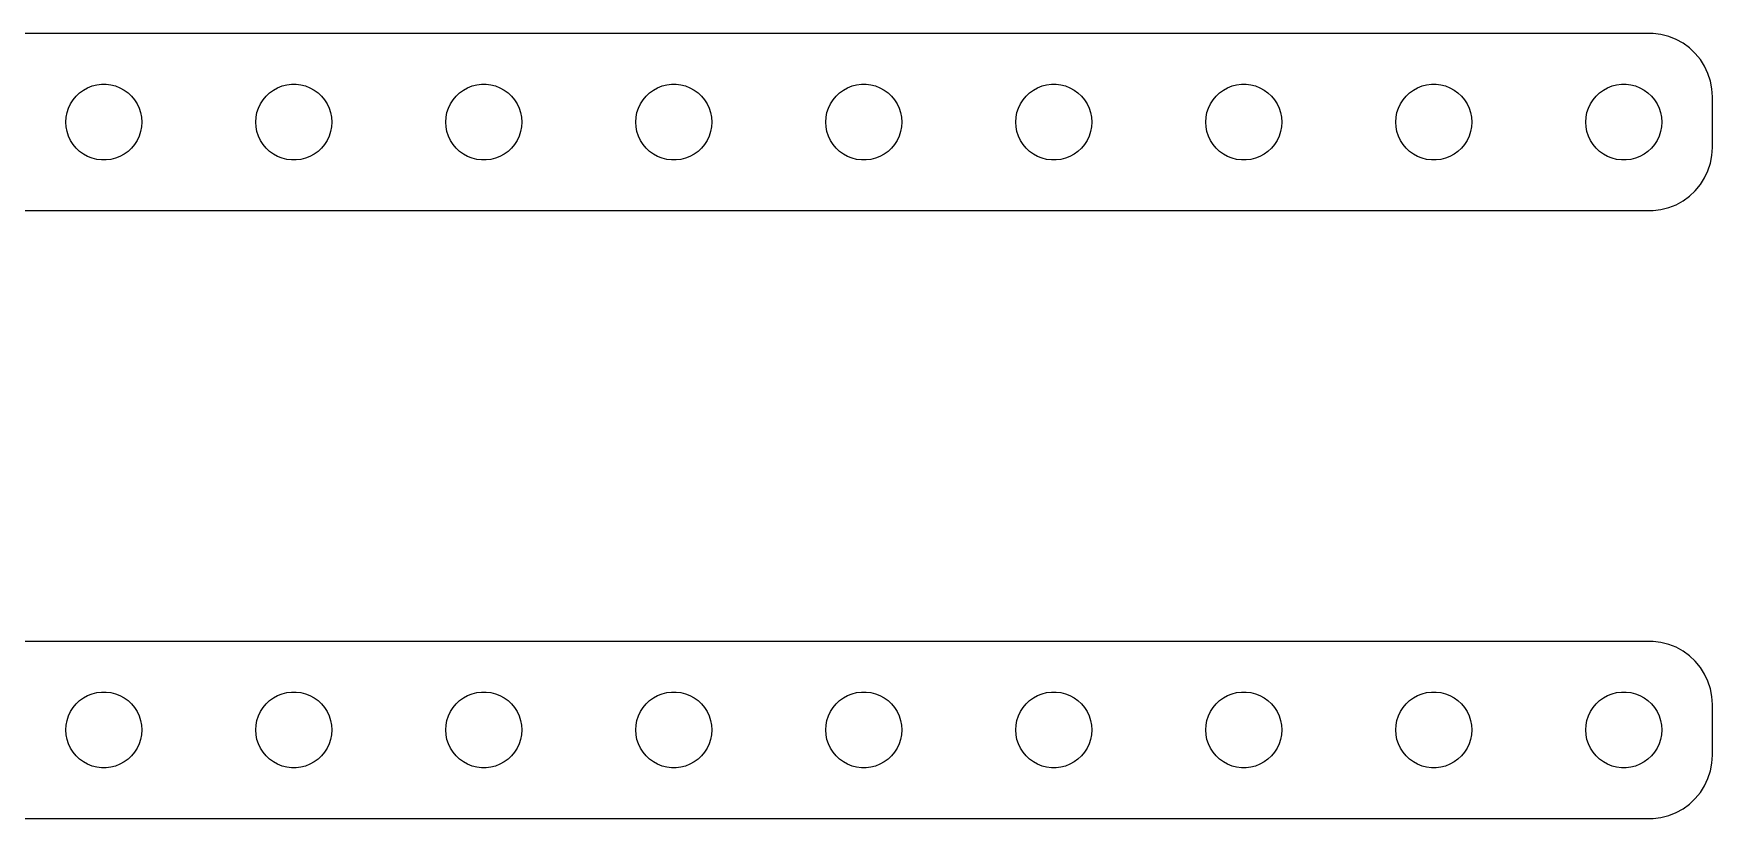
# Model space of a CAD drawing. Header units: metres. Extents: x -124 to 124, y 21 to 51.
# Drawn here: x 57.2 to 123.5, y 20.5 to 51.5 of the extents above; entities that cross this region are included whole.
import ezdxf

# ---------------------------------------------------------------- set-up
doc = ezdxf.new("R2010")
doc.units = ezdxf.units.M

msp = doc.modelspace()

# ---------------------------------------------------------------- linework, layer by layer
for p, q in [((121.157, 51.4951), (-121.157, 51.4951)), ((121.468, 51.4557), (121.157, 51.4951)), ((121.773, 51.3776), (121.468, 51.4557)), ((122.064, 51.2621), (121.773, 51.3776)), ((122.34, 51.1108), (122.064, 51.2621)), ((122.594, 50.9263), (122.34, 51.1108)), ((122.822, 50.7114), (122.594, 50.9263)), ((123.023, 50.4695), (122.822, 50.7114)), ((123.191, 50.2044), (123.023, 50.4695)), ((123.324, 49.9203), (123.191, 50.2044)), ((123.421, 49.6217), (123.324, 49.9203)), ((58.9065, 49.0268), (59.0439, 49.1558)), ((59.0439, 49.1558), (59.1963, 49.2665)), ((59.1963, 49.2665), (59.3613, 49.3572)), ((59.3613, 49.3572), (59.5365, 49.4266)), ((59.5365, 49.4266), (59.7189, 49.4734)), ((59.7189, 49.4734), (59.9058, 49.497)), ((59.9058, 49.497), (60.0942, 49.497)), ((60.0942, 49.497), (60.2811, 49.4734)), ((60.2811, 49.4734), (60.4635, 49.4266)), ((60.4635, 49.4266), (60.6387, 49.3572)), ((60.6387, 49.3572), (60.8037, 49.2665)), ((60.8037, 49.2665), (60.9561, 49.1558)), ((60.9561, 49.1558), (61.0934, 49.0268)), ((66.4065, 49.0268), (66.5439, 49.1558)), ((66.5439, 49.1558), (66.6963, 49.2665)), ((66.6963, 49.2665), (66.8613, 49.3572)), ((66.8613, 49.3572), (67.0365, 49.4266)), ((67.0365, 49.4266), (67.2189, 49.4734)), ((67.2189, 49.4734), (67.4058, 49.497)), ((67.4058, 49.497), (67.5942, 49.497)), ((67.5942, 49.497), (67.7811, 49.4734)), ((67.7811, 49.4734), (67.9635, 49.4266)), ((67.9635, 49.4266), (68.1387, 49.3572)), ((68.1387, 49.3572), (68.3037, 49.2665)), ((68.3037, 49.2665), (68.4561, 49.1558)), ((68.4561, 49.1558), (68.5934, 49.0268)), ((73.9065, 49.0268), (74.0439, 49.1558)), ((74.0439, 49.1558), (74.1963, 49.2665)), ((74.1963, 49.2665), (74.3613, 49.3572)), ((74.3613, 49.3572), (74.5365, 49.4266)), ((74.5365, 49.4266), (74.7189, 49.4734)), ((74.7189, 49.4734), (74.9058, 49.497)), ((74.9058, 49.497), (75.0942, 49.497)), ((75.0942, 49.497), (75.2811, 49.4734)), ((75.2811, 49.4734), (75.4635, 49.4266)), ((75.4635, 49.4266), (75.6387, 49.3572)), ((75.6387, 49.3572), (75.8037, 49.2665)), ((75.8037, 49.2665), (75.9561, 49.1558)), ((75.9561, 49.1558), (76.0934, 49.0268)), ((81.4065, 49.0268), (81.5439, 49.1558)), ((81.5439, 49.1558), (81.6963, 49.2665)), ((81.6963, 49.2665), (81.8613, 49.3572)), ((81.8613, 49.3572), (82.0365, 49.4266)), ((82.0365, 49.4266), (82.2189, 49.4734)), ((82.2189, 49.4734), (82.4058, 49.497)), ((82.4058, 49.497), (82.5942, 49.497)), ((82.5942, 49.497), (82.7811, 49.4734)), ((82.7811, 49.4734), (82.9635, 49.4266)), ((82.9635, 49.4266), (83.1387, 49.3572)), ((83.1387, 49.3572), (83.3037, 49.2665)), ((83.3037, 49.2665), (83.4561, 49.1558)), ((83.4561, 49.1558), (83.5934, 49.0268)), ((88.9065, 49.0268), (89.0439, 49.1558)), ((89.0439, 49.1558), (89.1963, 49.2665)), ((89.1963, 49.2665), (89.3613, 49.3572)), ((89.3613, 49.3572), (89.5365, 49.4266)), ((89.5365, 49.4266), (89.7189, 49.4734)), ((89.7189, 49.4734), (89.9058, 49.497)), ((89.9058, 49.497), (90.0942, 49.497)), ((90.0942, 49.497), (90.2811, 49.4734)), ((90.2811, 49.4734), (90.4635, 49.4266)), ((90.4635, 49.4266), (90.6387, 49.3572)), ((90.6387, 49.3572), (90.8037, 49.2665)), ((90.8037, 49.2665), (90.9561, 49.1558)), ((90.9561, 49.1558), (91.0934, 49.0268)), ((96.4065, 49.0268), (96.5439, 49.1558)), ((96.5439, 49.1558), (96.6963, 49.2665)), ((96.6963, 49.2665), (96.8613, 49.3572)), ((96.8613, 49.3572), (97.0365, 49.4266)), ((97.0365, 49.4266), (97.2189, 49.4734)), ((97.2189, 49.4734), (97.4058, 49.497)), ((97.4058, 49.497), (97.5942, 49.497)), ((97.5942, 49.497), (97.7811, 49.4734)), ((97.7811, 49.4734), (97.9635, 49.4266)), ((97.9635, 49.4266), (98.1387, 49.3572)), ((98.1387, 49.3572), (98.3037, 49.2665)), ((98.3037, 49.2665), (98.4561, 49.1558)), ((98.4561, 49.1558), (98.5934, 49.0268)), ((103.907, 49.0268), (104.044, 49.1558)), ((104.044, 49.1558), (104.196, 49.2665)), ((104.196, 49.2665), (104.361, 49.3572)), ((104.361, 49.3572), (104.536, 49.4266)), ((104.536, 49.4266), (104.719, 49.4734)), ((104.719, 49.4734), (104.906, 49.497)), ((104.906, 49.497), (105.094, 49.497)), ((105.094, 49.497), (105.281, 49.4734)), ((105.281, 49.4734), (105.464, 49.4266)), ((105.464, 49.4266), (105.639, 49.3572)), ((105.639, 49.3572), (105.804, 49.2665)), ((105.804, 49.2665), (105.956, 49.1558)), ((105.956, 49.1558), (106.093, 49.0268)), ((111.407, 49.0268), (111.544, 49.1558)), ((111.544, 49.1558), (111.696, 49.2665)), ((111.696, 49.2665), (111.861, 49.3572)), ((111.861, 49.3572), (112.036, 49.4266)), ((112.036, 49.4266), (112.219, 49.4734)), ((112.219, 49.4734), (112.406, 49.497)), ((112.406, 49.497), (112.594, 49.497)), ((112.594, 49.497), (112.781, 49.4734)), ((112.781, 49.4734), (112.964, 49.4266)), ((112.964, 49.4266), (113.139, 49.3572)), ((113.139, 49.3572), (113.304, 49.2665)), ((113.304, 49.2665), (113.456, 49.1558)), ((113.456, 49.1558), (113.593, 49.0268)), ((118.907, 49.0268), (119.044, 49.1558)), ((119.044, 49.1558), (119.196, 49.2665)), ((119.196, 49.2665), (119.361, 49.3572)), ((119.361, 49.3572), (119.536, 49.4266)), ((119.536, 49.4266), (119.719, 49.4734)), ((119.719, 49.4734), (119.906, 49.497)), ((119.906, 49.497), (120.094, 49.497)), ((120.094, 49.497), (120.281, 49.4734)), ((120.281, 49.4734), (120.464, 49.4266)), ((120.464, 49.4266), (120.639, 49.3572)), ((120.639, 49.3572), (120.804, 49.2665)), ((120.804, 49.2665), (120.956, 49.1558)), ((120.956, 49.1558), (121.093, 49.0268)), ((123.48, 49.3133), (123.421, 49.6217)), ((123.5, 49), (123.48, 49.3133)), ((58.5471, 48.373), (58.6053, 48.5522)), ((58.6053, 48.5522), (58.6855, 48.7226)), ((58.6855, 48.7226), (58.7865, 48.8817)), ((58.7865, 48.8817), (58.9065, 49.0268)), ((61.0934, 49.0268), (61.2135, 48.8817)), ((61.2135, 48.8817), (61.3145, 48.7226)), ((61.3145, 48.7226), (61.3947, 48.5522)), ((61.3947, 48.5522), (61.4529, 48.373)), ((66.0471, 48.373), (66.1053, 48.5522)), ((66.1053, 48.5522), (66.1855, 48.7226)), ((66.1855, 48.7226), (66.2865, 48.8817)), ((66.2865, 48.8817), (66.4065, 49.0268)), ((68.5934, 49.0268), (68.7135, 48.8817)), ((68.7135, 48.8817), (68.8145, 48.7226)), ((68.8145, 48.7226), (68.8947, 48.5522)), ((68.8947, 48.5522), (68.9529, 48.373)), ((73.5471, 48.373), (73.6053, 48.5522)), ((73.6053, 48.5522), (73.6855, 48.7226)), ((73.6855, 48.7226), (73.7865, 48.8817)), ((73.7865, 48.8817), (73.9065, 49.0268)), ((76.0934, 49.0268), (76.2135, 48.8817)), ((76.2135, 48.8817), (76.3145, 48.7226)), ((76.3145, 48.7226), (76.3947, 48.5522)), ((76.3947, 48.5522), (76.4529, 48.373)), ((81.0471, 48.373), (81.1053, 48.5522)), ((81.1053, 48.5522), (81.1855, 48.7226)), ((81.1855, 48.7226), (81.2865, 48.8817)), ((81.2865, 48.8817), (81.4065, 49.0268)), ((83.5934, 49.0268), (83.7135, 48.8817)), ((83.7135, 48.8817), (83.8145, 48.7226)), ((83.8145, 48.7226), (83.8947, 48.5522)), ((83.8947, 48.5522), (83.9529, 48.373)), ((88.5471, 48.373), (88.6053, 48.5522)), ((88.6053, 48.5522), (88.6855, 48.7226)), ((88.6855, 48.7226), (88.7865, 48.8817)), ((88.7865, 48.8817), (88.9065, 49.0268)), ((91.0934, 49.0268), (91.2135, 48.8817)), ((91.2135, 48.8817), (91.3145, 48.7226)), ((91.3145, 48.7226), (91.3947, 48.5522)), ((91.3947, 48.5522), (91.4529, 48.373)), ((96.0471, 48.373), (96.1053, 48.5522)), ((96.1053, 48.5522), (96.1855, 48.7226)), ((96.1855, 48.7226), (96.2865, 48.8817)), ((96.2865, 48.8817), (96.4065, 49.0268)), ((98.5934, 49.0268), (98.7135, 48.8817)), ((98.7135, 48.8817), (98.8145, 48.7226)), ((98.8145, 48.7226), (98.8947, 48.5522)), ((98.8947, 48.5522), (98.9529, 48.373)), ((103.547, 48.373), (103.605, 48.5522)), ((103.605, 48.5522), (103.686, 48.7226)), ((103.686, 48.7226), (103.786, 48.8817)), ((103.786, 48.8817), (103.907, 49.0268)), ((106.093, 49.0268), (106.214, 48.8817)), ((106.214, 48.8817), (106.314, 48.7226)), ((106.314, 48.7226), (106.395, 48.5522)), ((106.395, 48.5522), (106.453, 48.373)), ((111.047, 48.373), (111.105, 48.5522)), ((111.105, 48.5522), (111.186, 48.7226)), ((111.186, 48.7226), (111.286, 48.8817)), ((111.286, 48.8817), (111.407, 49.0268)), ((113.593, 49.0268), (113.714, 48.8817)), ((113.714, 48.8817), (113.814, 48.7226)), ((113.814, 48.7226), (113.895, 48.5522)), ((113.895, 48.5522), (113.953, 48.373)), ((118.547, 48.373), (118.605, 48.5522)), ((118.605, 48.5522), (118.686, 48.7226)), ((118.686, 48.7226), (118.786, 48.8817)), ((118.786, 48.8817), (118.907, 49.0268)), ((121.093, 49.0268), (121.214, 48.8817)), ((121.214, 48.8817), (121.314, 48.7226)), ((121.314, 48.7226), (121.395, 48.5522)), ((121.395, 48.5522), (121.453, 48.373)), ((123.5, 47), (123.5, 49)), ((58.5, 48), (58.5118, 48.188)), ((58.5118, 47.812), (58.5, 48)), ((58.5118, 48.188), (58.5471, 48.373)), ((58.5471, 47.627), (58.5118, 47.812)), ((61.4529, 48.373), (61.4882, 48.188)), ((61.4882, 47.812), (61.4529, 47.627)), ((61.4882, 48.188), (61.5, 48)), ((61.5, 48), (61.4882, 47.812)), ((66, 48), (66.0118, 48.188)), ((66.0118, 47.812), (66, 48)), ((66.0118, 48.188), (66.0471, 48.373)), ((66.0471, 47.627), (66.0118, 47.812)), ((68.9529, 48.373), (68.9882, 48.188)), ((68.9882, 47.812), (68.9529, 47.627)), ((68.9882, 48.188), (69, 48)), ((69, 48), (68.9882, 47.812)), ((73.5, 48), (73.5118, 48.188)), ((73.5118, 47.812), (73.5, 48)), ((73.5118, 48.188), (73.5471, 48.373)), ((73.5471, 47.627), (73.5118, 47.812)), ((76.4529, 48.373), (76.4882, 48.188)), ((76.4882, 47.812), (76.4529, 47.627)), ((76.4882, 48.188), (76.5, 48)), ((76.5, 48), (76.4882, 47.812)), ((81, 48), (81.0118, 48.188)), ((81.0118, 47.812), (81, 48)), ((81.0118, 48.188), (81.0471, 48.373)), ((81.0471, 47.627), (81.0118, 47.812)), ((83.9529, 48.373), (83.9882, 48.188)), ((83.9882, 47.812), (83.9529, 47.627)), ((83.9882, 48.188), (84, 48)), ((84, 48), (83.9882, 47.812)), ((88.5, 48), (88.5118, 48.188)), ((88.5118, 47.812), (88.5, 48)), ((88.5118, 48.188), (88.5471, 48.373)), ((88.5471, 47.627), (88.5118, 47.812)), ((91.4529, 48.373), (91.4882, 48.188)), ((91.4882, 47.812), (91.4529, 47.627)), ((91.4882, 48.188), (91.5, 48)), ((91.5, 48), (91.4882, 47.812)), ((96, 48), (96.0118, 48.188)), ((96.0118, 47.812), (96, 48)), ((96.0118, 48.188), (96.0471, 48.373)), ((96.0471, 47.627), (96.0118, 47.812)), ((98.9529, 48.373), (98.9882, 48.188)), ((98.9882, 47.812), (98.9529, 47.627)), ((98.9882, 48.188), (99, 48)), ((99, 48), (98.9882, 47.812)), ((103.5, 48), (103.512, 48.188)), ((103.512, 47.812), (103.5, 48)), ((103.512, 48.188), (103.547, 48.373)), ((103.547, 47.627), (103.512, 47.812)), ((106.453, 48.373), (106.488, 48.188)), ((106.488, 47.812), (106.453, 47.627)), ((106.488, 48.188), (106.5, 48)), ((106.5, 48), (106.488, 47.812)), ((111, 48), (111.012, 48.188)), ((111.012, 47.812), (111, 48)), ((111.012, 48.188), (111.047, 48.373)), ((111.047, 47.627), (111.012, 47.812)), ((113.953, 48.373), (113.988, 48.188)), ((113.988, 47.812), (113.953, 47.627)), ((113.988, 48.188), (114, 48)), ((114, 48), (113.988, 47.812)), ((118.5, 48), (118.512, 48.188)), ((118.512, 47.812), (118.5, 48)), ((118.512, 48.188), (118.547, 48.373)), ((118.547, 47.627), (118.512, 47.812)), ((121.453, 48.373), (121.488, 48.188)), ((121.488, 47.812), (121.453, 47.627)), ((121.488, 48.188), (121.5, 48)), ((121.5, 48), (121.488, 47.812)), ((58.6053, 47.4478), (58.5471, 47.627)), ((58.6855, 47.2774), (58.6053, 47.4478)), ((58.7865, 47.1183), (58.6855, 47.2774)), ((58.9065, 46.9732), (58.7865, 47.1183)), ((61.2135, 47.1183), (61.0934, 46.9732)), ((61.3145, 47.2774), (61.2135, 47.1183)), ((61.3947, 47.4478), (61.3145, 47.2774)), ((61.4529, 47.627), (61.3947, 47.4478)), ((66.1053, 47.4478), (66.0471, 47.627)), ((66.1855, 47.2774), (66.1053, 47.4478)), ((66.2865, 47.1183), (66.1855, 47.2774)), ((66.4065, 46.9732), (66.2865, 47.1183)), ((68.7135, 47.1183), (68.5934, 46.9732)), ((68.8145, 47.2774), (68.7135, 47.1183)), ((68.8947, 47.4478), (68.8145, 47.2774)), ((68.9529, 47.627), (68.8947, 47.4478)), ((73.6053, 47.4478), (73.5471, 47.627)), ((73.6855, 47.2774), (73.6053, 47.4478)), ((73.7865, 47.1183), (73.6855, 47.2774)), ((73.9065, 46.9732), (73.7865, 47.1183)), ((76.2135, 47.1183), (76.0934, 46.9732)), ((76.3145, 47.2774), (76.2135, 47.1183)), ((76.3947, 47.4478), (76.3145, 47.2774)), ((76.4529, 47.627), (76.3947, 47.4478)), ((81.1053, 47.4478), (81.0471, 47.627)), ((81.1855, 47.2774), (81.1053, 47.4478)), ((81.2865, 47.1183), (81.1855, 47.2774)), ((81.4065, 46.9732), (81.2865, 47.1183)), ((83.7135, 47.1183), (83.5934, 46.9732)), ((83.8145, 47.2774), (83.7135, 47.1183)), ((83.8947, 47.4478), (83.8145, 47.2774)), ((83.9529, 47.627), (83.8947, 47.4478)), ((88.6053, 47.4478), (88.5471, 47.627)), ((88.6855, 47.2774), (88.6053, 47.4478)), ((88.7865, 47.1183), (88.6855, 47.2774)), ((88.9065, 46.9732), (88.7865, 47.1183)), ((91.2135, 47.1183), (91.0934, 46.9732)), ((91.3145, 47.2774), (91.2135, 47.1183)), ((91.3947, 47.4478), (91.3145, 47.2774)), ((91.4529, 47.627), (91.3947, 47.4478)), ((96.1053, 47.4478), (96.0471, 47.627)), ((96.1855, 47.2774), (96.1053, 47.4478)), ((96.2865, 47.1183), (96.1855, 47.2774)), ((96.4065, 46.9732), (96.2865, 47.1183)), ((98.7135, 47.1183), (98.5934, 46.9732)), ((98.8145, 47.2774), (98.7135, 47.1183)), ((98.8947, 47.4478), (98.8145, 47.2774)), ((98.9529, 47.627), (98.8947, 47.4478)), ((103.605, 47.4478), (103.547, 47.627)), ((103.686, 47.2774), (103.605, 47.4478)), ((103.786, 47.1183), (103.686, 47.2774)), ((103.907, 46.9732), (103.786, 47.1183)), ((106.214, 47.1183), (106.093, 46.9732)), ((106.314, 47.2774), (106.214, 47.1183)), ((106.395, 47.4478), (106.314, 47.2774)), ((106.453, 47.627), (106.395, 47.4478)), ((111.105, 47.4478), (111.047, 47.627)), ((111.186, 47.2774), (111.105, 47.4478)), ((111.286, 47.1183), (111.186, 47.2774)), ((111.407, 46.9732), (111.286, 47.1183)), ((113.714, 47.1183), (113.593, 46.9732)), ((113.814, 47.2774), (113.714, 47.1183)), ((113.895, 47.4478), (113.814, 47.2774)), ((113.953, 47.627), (113.895, 47.4478)), ((118.605, 47.4478), (118.547, 47.627)), ((118.686, 47.2774), (118.605, 47.4478)), ((118.786, 47.1183), (118.686, 47.2774)), ((118.907, 46.9732), (118.786, 47.1183)), ((121.214, 47.1183), (121.093, 46.9732)), ((121.314, 47.2774), (121.214, 47.1183)), ((121.395, 47.4478), (121.314, 47.2774)), ((121.453, 47.627), (121.395, 47.4478)), ((59.0439, 46.8442), (58.9065, 46.9732)), ((59.1963, 46.7335), (59.0439, 46.8442)), ((59.3613, 46.6428), (59.1963, 46.7335)), ((59.5365, 46.5734), (59.3613, 46.6428)), ((59.7189, 46.5266), (59.5365, 46.5734)), ((59.9058, 46.503), (59.7189, 46.5266)), ((60.0942, 46.503), (59.9058, 46.503)), ((60.2811, 46.5266), (60.0942, 46.503)), ((60.4635, 46.5734), (60.2811, 46.5266)), ((60.6387, 46.6428), (60.4635, 46.5734)), ((60.8037, 46.7335), (60.6387, 46.6428)), ((60.9561, 46.8442), (60.8037, 46.7335)), ((61.0934, 46.9732), (60.9561, 46.8442)), ((66.5439, 46.8442), (66.4065, 46.9732)), ((66.6963, 46.7335), (66.5439, 46.8442)), ((66.8613, 46.6428), (66.6963, 46.7335)), ((67.0365, 46.5734), (66.8613, 46.6428)), ((67.2189, 46.5266), (67.0365, 46.5734)), ((67.4058, 46.503), (67.2189, 46.5266)), ((67.5942, 46.503), (67.4058, 46.503)), ((67.7811, 46.5266), (67.5942, 46.503)), ((67.9635, 46.5734), (67.7811, 46.5266)), ((68.1387, 46.6428), (67.9635, 46.5734)), ((68.3037, 46.7335), (68.1387, 46.6428)), ((68.4561, 46.8442), (68.3037, 46.7335)), ((68.5934, 46.9732), (68.4561, 46.8442)), ((74.0439, 46.8442), (73.9065, 46.9732)), ((74.1963, 46.7335), (74.0439, 46.8442)), ((74.3613, 46.6428), (74.1963, 46.7335)), ((74.5365, 46.5734), (74.3613, 46.6428)), ((74.7189, 46.5266), (74.5365, 46.5734)), ((74.9058, 46.503), (74.7189, 46.5266)), ((75.0942, 46.503), (74.9058, 46.503)), ((75.2811, 46.5266), (75.0942, 46.503)), ((75.4635, 46.5734), (75.2811, 46.5266)), ((75.6387, 46.6428), (75.4635, 46.5734)), ((75.8037, 46.7335), (75.6387, 46.6428)), ((75.9561, 46.8442), (75.8037, 46.7335)), ((76.0934, 46.9732), (75.9561, 46.8442)), ((81.5439, 46.8442), (81.4065, 46.9732)), ((81.6963, 46.7335), (81.5439, 46.8442)), ((81.8613, 46.6428), (81.6963, 46.7335)), ((82.0365, 46.5734), (81.8613, 46.6428)), ((82.2189, 46.5266), (82.0365, 46.5734)), ((82.4058, 46.503), (82.2189, 46.5266)), ((82.5942, 46.503), (82.4058, 46.503)), ((82.7811, 46.5266), (82.5942, 46.503)), ((82.9635, 46.5734), (82.7811, 46.5266)), ((83.1387, 46.6428), (82.9635, 46.5734)), ((83.3037, 46.7335), (83.1387, 46.6428)), ((83.4561, 46.8442), (83.3037, 46.7335)), ((83.5934, 46.9732), (83.4561, 46.8442)), ((89.0439, 46.8442), (88.9065, 46.9732)), ((89.1963, 46.7335), (89.0439, 46.8442)), ((89.3613, 46.6428), (89.1963, 46.7335)), ((89.5365, 46.5734), (89.3613, 46.6428)), ((89.7189, 46.5266), (89.5365, 46.5734)), ((89.9058, 46.503), (89.7189, 46.5266)), ((90.0942, 46.503), (89.9058, 46.503)), ((90.2811, 46.5266), (90.0942, 46.503)), ((90.4635, 46.5734), (90.2811, 46.5266)), ((90.6387, 46.6428), (90.4635, 46.5734)), ((90.8037, 46.7335), (90.6387, 46.6428)), ((90.9561, 46.8442), (90.8037, 46.7335)), ((91.0934, 46.9732), (90.9561, 46.8442)), ((96.5439, 46.8442), (96.4065, 46.9732)), ((96.6963, 46.7335), (96.5439, 46.8442)), ((96.8613, 46.6428), (96.6963, 46.7335)), ((97.0365, 46.5734), (96.8613, 46.6428)), ((97.2189, 46.5266), (97.0365, 46.5734)), ((97.4058, 46.503), (97.2189, 46.5266)), ((97.5942, 46.503), (97.4058, 46.503)), ((97.7811, 46.5266), (97.5942, 46.503)), ((97.9635, 46.5734), (97.7811, 46.5266)), ((98.1387, 46.6428), (97.9635, 46.5734)), ((98.3037, 46.7335), (98.1387, 46.6428)), ((98.4561, 46.8442), (98.3037, 46.7335)), ((98.5934, 46.9732), (98.4561, 46.8442)), ((104.044, 46.8442), (103.907, 46.9732)), ((104.196, 46.7335), (104.044, 46.8442)), ((104.361, 46.6428), (104.196, 46.7335)), ((104.536, 46.5734), (104.361, 46.6428)), ((104.719, 46.5266), (104.536, 46.5734)), ((104.906, 46.503), (104.719, 46.5266)), ((105.094, 46.503), (104.906, 46.503)), ((105.281, 46.5266), (105.094, 46.503)), ((105.464, 46.5734), (105.281, 46.5266)), ((105.639, 46.6428), (105.464, 46.5734)), ((105.804, 46.7335), (105.639, 46.6428)), ((105.956, 46.8442), (105.804, 46.7335)), ((106.093, 46.9732), (105.956, 46.8442)), ((111.544, 46.8442), (111.407, 46.9732)), ((111.696, 46.7335), (111.544, 46.8442)), ((111.861, 46.6428), (111.696, 46.7335)), ((112.036, 46.5734), (111.861, 46.6428)), ((112.219, 46.5266), (112.036, 46.5734)), ((112.406, 46.503), (112.219, 46.5266)), ((112.594, 46.503), (112.406, 46.503)), ((112.781, 46.5266), (112.594, 46.503)), ((112.964, 46.5734), (112.781, 46.5266)), ((113.139, 46.6428), (112.964, 46.5734)), ((113.304, 46.7335), (113.139, 46.6428)), ((113.456, 46.8442), (113.304, 46.7335)), ((113.593, 46.9732), (113.456, 46.8442)), ((119.044, 46.8442), (118.907, 46.9732)), ((119.196, 46.7335), (119.044, 46.8442)), ((119.361, 46.6428), (119.196, 46.7335)), ((119.536, 46.5734), (119.361, 46.6428)), ((119.719, 46.5266), (119.536, 46.5734)), ((119.906, 46.503), (119.719, 46.5266)), ((120.094, 46.503), (119.906, 46.503)), ((120.281, 46.5266), (120.094, 46.503)), ((120.464, 46.5734), (120.281, 46.5266)), ((120.639, 46.6428), (120.464, 46.5734)), ((120.804, 46.7335), (120.639, 46.6428)), ((120.956, 46.8442), (120.804, 46.7335)), ((121.093, 46.9732), (120.956, 46.8442)), ((123.421, 46.3783), (123.48, 46.6867)), ((123.48, 46.6867), (123.5, 47)), ((123.023, 45.5305), (123.191, 45.7956)), ((123.191, 45.7956), (123.324, 46.0797)), ((123.324, 46.0797), (123.421, 46.3783)), ((122.34, 44.8892), (122.594, 45.0737)), ((122.594, 45.0737), (122.822, 45.2886)), ((122.822, 45.2886), (123.023, 45.5305)), ((-121.157, 44.5049), (121.157, 44.5049)), ((121.157, 44.5049), (121.468, 44.5443)), ((121.468, 44.5443), (121.773, 44.6224)), ((121.773, 44.6224), (122.064, 44.7379)), ((122.064, 44.7379), (122.34, 44.8892)), ((121.157, 27.4951), (-121.157, 27.4951)), ((121.468, 27.4557), (121.157, 27.4951)), ((121.773, 27.3776), (121.468, 27.4557)), ((122.064, 27.2621), (121.773, 27.3776)), ((122.34, 27.1108), (122.064, 27.2621)), ((122.594, 26.9263), (122.34, 27.1108)), ((122.822, 26.7114), (122.594, 26.9263)), ((123.023, 26.4695), (122.822, 26.7114)), ((123.191, 26.2044), (123.023, 26.4695)), ((123.324, 25.9203), (123.191, 26.2044)), ((123.421, 25.6217), (123.324, 25.9203)), ((59.0439, 25.1558), (59.1963, 25.2665)), ((59.1963, 25.2665), (59.3613, 25.3572)), ((59.3613, 25.3572), (59.5365, 25.4266)), ((59.5365, 25.4266), (59.7189, 25.4734)), ((59.7189, 25.4734), (59.9058, 25.497)), ((59.9058, 25.497), (60.0942, 25.497)), ((60.0942, 25.497), (60.2811, 25.4734)), ((60.2811, 25.4734), (60.4635, 25.4266)), ((60.4635, 25.4266), (60.6387, 25.3572)), ((60.6387, 25.3572), (60.8037, 25.2665)), ((60.8037, 25.2665), (60.9561, 25.1558)), ((66.5439, 25.1558), (66.6963, 25.2665)), ((66.6963, 25.2665), (66.8613, 25.3572)), ((66.8613, 25.3572), (67.0365, 25.4266)), ((67.0365, 25.4266), (67.2189, 25.4734)), ((67.2189, 25.4734), (67.4058, 25.497)), ((67.4058, 25.497), (67.5942, 25.497)), ((67.5942, 25.497), (67.7811, 25.4734)), ((67.7811, 25.4734), (67.9635, 25.4266)), ((67.9635, 25.4266), (68.1387, 25.3572)), ((68.1387, 25.3572), (68.3037, 25.2665)), ((68.3037, 25.2665), (68.4561, 25.1558)), ((74.0439, 25.1558), (74.1963, 25.2665)), ((74.1963, 25.2665), (74.3613, 25.3572)), ((74.3613, 25.3572), (74.5365, 25.4266)), ((74.5365, 25.4266), (74.7189, 25.4734)), ((74.7189, 25.4734), (74.9058, 25.497)), ((74.9058, 25.497), (75.0942, 25.497)), ((75.0942, 25.497), (75.2811, 25.4734)), ((75.2811, 25.4734), (75.4635, 25.4266)), ((75.4635, 25.4266), (75.6387, 25.3572)), ((75.6387, 25.3572), (75.8037, 25.2665)), ((75.8037, 25.2665), (75.9561, 25.1558)), ((81.5439, 25.1558), (81.6963, 25.2665)), ((81.6963, 25.2665), (81.8613, 25.3572)), ((81.8613, 25.3572), (82.0365, 25.4266)), ((82.0365, 25.4266), (82.2189, 25.4734)), ((82.2189, 25.4734), (82.4058, 25.497)), ((82.4058, 25.497), (82.5942, 25.497)), ((82.5942, 25.497), (82.7811, 25.4734)), ((82.7811, 25.4734), (82.9635, 25.4266)), ((82.9635, 25.4266), (83.1387, 25.3572)), ((83.1387, 25.3572), (83.3037, 25.2665)), ((83.3037, 25.2665), (83.4561, 25.1558)), ((89.0439, 25.1558), (89.1963, 25.2665)), ((89.1963, 25.2665), (89.3613, 25.3572)), ((89.3613, 25.3572), (89.5365, 25.4266)), ((89.5365, 25.4266), (89.7189, 25.4734)), ((89.7189, 25.4734), (89.9058, 25.497)), ((89.9058, 25.497), (90.0942, 25.497)), ((90.0942, 25.497), (90.2811, 25.4734)), ((90.2811, 25.4734), (90.4635, 25.4266)), ((90.4635, 25.4266), (90.6387, 25.3572)), ((90.6387, 25.3572), (90.8037, 25.2665)), ((90.8037, 25.2665), (90.9561, 25.1558)), ((96.5439, 25.1558), (96.6963, 25.2665)), ((96.6963, 25.2665), (96.8613, 25.3572)), ((96.8613, 25.3572), (97.0365, 25.4266)), ((97.0365, 25.4266), (97.2189, 25.4734)), ((97.2189, 25.4734), (97.4058, 25.497)), ((97.4058, 25.497), (97.5942, 25.497)), ((97.5942, 25.497), (97.7811, 25.4734)), ((97.7811, 25.4734), (97.9635, 25.4266)), ((97.9635, 25.4266), (98.1387, 25.3572)), ((98.1387, 25.3572), (98.3037, 25.2665)), ((98.3037, 25.2665), (98.4561, 25.1558)), ((104.044, 25.1558), (104.196, 25.2665)), ((104.196, 25.2665), (104.361, 25.3572)), ((104.361, 25.3572), (104.536, 25.4266)), ((104.536, 25.4266), (104.719, 25.4734)), ((104.719, 25.4734), (104.906, 25.497)), ((104.906, 25.497), (105.094, 25.497)), ((105.094, 25.497), (105.281, 25.4734)), ((105.281, 25.4734), (105.464, 25.4266)), ((105.464, 25.4266), (105.639, 25.3572)), ((105.639, 25.3572), (105.804, 25.2665)), ((105.804, 25.2665), (105.956, 25.1558)), ((111.544, 25.1558), (111.696, 25.2665)), ((111.696, 25.2665), (111.861, 25.3572)), ((111.861, 25.3572), (112.036, 25.4266)), ((112.036, 25.4266), (112.219, 25.4734)), ((112.219, 25.4734), (112.406, 25.497)), ((112.406, 25.497), (112.594, 25.497)), ((112.594, 25.497), (112.781, 25.4734)), ((112.781, 25.4734), (112.964, 25.4266)), ((112.964, 25.4266), (113.139, 25.3572)), ((113.139, 25.3572), (113.304, 25.2665)), ((113.304, 25.2665), (113.456, 25.1558)), ((119.044, 25.1558), (119.196, 25.2665)), ((119.196, 25.2665), (119.361, 25.3572)), ((119.361, 25.3572), (119.536, 25.4266)), ((119.536, 25.4266), (119.719, 25.4734)), ((119.719, 25.4734), (119.906, 25.497)), ((119.906, 25.497), (120.094, 25.497)), ((120.094, 25.497), (120.281, 25.4734)), ((120.281, 25.4734), (120.464, 25.4266)), ((120.464, 25.4266), (120.639, 25.3572)), ((120.639, 25.3572), (120.804, 25.2665)), ((120.804, 25.2665), (120.956, 25.1558)), ((123.48, 25.3133), (123.421, 25.6217)), ((123.5, 25), (123.48, 25.3133)), ((58.5471, 24.373), (58.6053, 24.5522)), ((58.6053, 24.5522), (58.6855, 24.7226)), ((58.6855, 24.7226), (58.7865, 24.8817)), ((58.7865, 24.8817), (58.9065, 25.0268)), ((58.9065, 25.0268), (59.0439, 25.1558)), ((60.9561, 25.1558), (61.0934, 25.0268)), ((61.0934, 25.0268), (61.2135, 24.8817)), ((61.2135, 24.8817), (61.3145, 24.7226)), ((61.3145, 24.7226), (61.3947, 24.5522)), ((61.3947, 24.5522), (61.4529, 24.373)), ((66.0471, 24.373), (66.1053, 24.5522)), ((66.1053, 24.5522), (66.1855, 24.7226)), ((66.1855, 24.7226), (66.2865, 24.8817)), ((66.2865, 24.8817), (66.4065, 25.0268)), ((66.4065, 25.0268), (66.5439, 25.1558)), ((68.4561, 25.1558), (68.5934, 25.0268)), ((68.5934, 25.0268), (68.7135, 24.8817)), ((68.7135, 24.8817), (68.8145, 24.7226)), ((68.8145, 24.7226), (68.8947, 24.5522)), ((68.8947, 24.5522), (68.9529, 24.373)), ((73.5471, 24.373), (73.6053, 24.5522)), ((73.6053, 24.5522), (73.6855, 24.7226)), ((73.6855, 24.7226), (73.7865, 24.8817)), ((73.7865, 24.8817), (73.9065, 25.0268)), ((73.9065, 25.0268), (74.0439, 25.1558)), ((75.9561, 25.1558), (76.0934, 25.0268)), ((76.0934, 25.0268), (76.2135, 24.8817)), ((76.2135, 24.8817), (76.3145, 24.7226)), ((76.3145, 24.7226), (76.3947, 24.5522)), ((76.3947, 24.5522), (76.4529, 24.373)), ((81.0471, 24.373), (81.1053, 24.5522)), ((81.1053, 24.5522), (81.1855, 24.7226)), ((81.1855, 24.7226), (81.2865, 24.8817)), ((81.2865, 24.8817), (81.4065, 25.0268)), ((81.4065, 25.0268), (81.5439, 25.1558)), ((83.4561, 25.1558), (83.5934, 25.0268)), ((83.5934, 25.0268), (83.7135, 24.8817)), ((83.7135, 24.8817), (83.8145, 24.7226)), ((83.8145, 24.7226), (83.8947, 24.5522)), ((83.8947, 24.5522), (83.9529, 24.373)), ((88.5471, 24.373), (88.6053, 24.5522)), ((88.6053, 24.5522), (88.6855, 24.7226)), ((88.6855, 24.7226), (88.7865, 24.8817)), ((88.7865, 24.8817), (88.9065, 25.0268)), ((88.9065, 25.0268), (89.0439, 25.1558)), ((90.9561, 25.1558), (91.0934, 25.0268)), ((91.0934, 25.0268), (91.2135, 24.8817)), ((91.2135, 24.8817), (91.3145, 24.7226)), ((91.3145, 24.7226), (91.3947, 24.5522)), ((91.3947, 24.5522), (91.4529, 24.373)), ((96.0471, 24.373), (96.1053, 24.5522)), ((96.1053, 24.5522), (96.1855, 24.7226)), ((96.1855, 24.7226), (96.2865, 24.8817)), ((96.2865, 24.8817), (96.4065, 25.0268)), ((96.4065, 25.0268), (96.5439, 25.1558)), ((98.4561, 25.1558), (98.5934, 25.0268)), ((98.5934, 25.0268), (98.7135, 24.8817)), ((98.7135, 24.8817), (98.8145, 24.7226)), ((98.8145, 24.7226), (98.8947, 24.5522)), ((98.8947, 24.5522), (98.9529, 24.373)), ((103.547, 24.373), (103.605, 24.5522)), ((103.605, 24.5522), (103.686, 24.7226)), ((103.686, 24.7226), (103.786, 24.8817)), ((103.786, 24.8817), (103.907, 25.0268)), ((103.907, 25.0268), (104.044, 25.1558)), ((105.956, 25.1558), (106.093, 25.0268)), ((106.093, 25.0268), (106.214, 24.8817)), ((106.214, 24.8817), (106.314, 24.7226)), ((106.314, 24.7226), (106.395, 24.5522)), ((106.395, 24.5522), (106.453, 24.373)), ((111.047, 24.373), (111.105, 24.5522)), ((111.105, 24.5522), (111.186, 24.7226)), ((111.186, 24.7226), (111.286, 24.8817)), ((111.286, 24.8817), (111.407, 25.0268)), ((111.407, 25.0268), (111.544, 25.1558)), ((113.456, 25.1558), (113.593, 25.0268)), ((113.593, 25.0268), (113.714, 24.8817)), ((113.714, 24.8817), (113.814, 24.7226)), ((113.814, 24.7226), (113.895, 24.5522)), ((113.895, 24.5522), (113.953, 24.373)), ((118.547, 24.373), (118.605, 24.5522)), ((118.605, 24.5522), (118.686, 24.7226)), ((118.686, 24.7226), (118.786, 24.8817)), ((118.786, 24.8817), (118.907, 25.0268)), ((118.907, 25.0268), (119.044, 25.1558)), ((120.956, 25.1558), (121.093, 25.0268)), ((121.093, 25.0268), (121.214, 24.8817)), ((121.214, 24.8817), (121.314, 24.7226)), ((121.314, 24.7226), (121.395, 24.5522)), ((121.395, 24.5522), (121.453, 24.373)), ((123.5, 23), (123.5, 25)), ((58.5, 24), (58.5118, 24.188)), ((58.5118, 23.812), (58.5, 24)), ((58.5118, 24.188), (58.5471, 24.373)), ((61.4529, 24.373), (61.4882, 24.188)), ((61.4882, 24.188), (61.5, 24)), ((61.5, 24), (61.4882, 23.812)), ((66, 24), (66.0118, 24.188)), ((66.0118, 23.812), (66, 24)), ((66.0118, 24.188), (66.0471, 24.373)), ((68.9529, 24.373), (68.9882, 24.188)), ((68.9882, 24.188), (69, 24)), ((69, 24), (68.9882, 23.812)), ((73.5, 24), (73.5118, 24.188)), ((73.5118, 23.812), (73.5, 24)), ((73.5118, 24.188), (73.5471, 24.373)), ((76.4529, 24.373), (76.4882, 24.188)), ((76.4882, 24.188), (76.5, 24)), ((76.5, 24), (76.4882, 23.812)), ((81, 24), (81.0118, 24.188)), ((81.0118, 23.812), (81, 24)), ((81.0118, 24.188), (81.0471, 24.373)), ((83.9529, 24.373), (83.9882, 24.188)), ((83.9882, 24.188), (84, 24)), ((84, 24), (83.9882, 23.812)), ((88.5, 24), (88.5118, 24.188)), ((88.5118, 23.812), (88.5, 24)), ((88.5118, 24.188), (88.5471, 24.373)), ((91.4529, 24.373), (91.4882, 24.188)), ((91.4882, 24.188), (91.5, 24)), ((91.5, 24), (91.4882, 23.812)), ((96, 24), (96.0118, 24.188)), ((96.0118, 23.812), (96, 24)), ((96.0118, 24.188), (96.0471, 24.373)), ((98.9529, 24.373), (98.9882, 24.188)), ((98.9882, 24.188), (99, 24)), ((99, 24), (98.9882, 23.812)), ((103.5, 24), (103.512, 24.188)), ((103.512, 23.812), (103.5, 24)), ((103.512, 24.188), (103.547, 24.373)), ((106.453, 24.373), (106.488, 24.188)), ((106.488, 24.188), (106.5, 24)), ((106.5, 24), (106.488, 23.812)), ((111, 24), (111.012, 24.188)), ((111.012, 23.812), (111, 24)), ((111.012, 24.188), (111.047, 24.373)), ((113.953, 24.373), (113.988, 24.188)), ((113.988, 24.188), (114, 24)), ((114, 24), (113.988, 23.812)), ((118.5, 24), (118.512, 24.188)), ((118.512, 23.812), (118.5, 24)), ((118.512, 24.188), (118.547, 24.373)), ((121.453, 24.373), (121.488, 24.188)), ((121.488, 24.188), (121.5, 24)), ((121.5, 24), (121.488, 23.812)), ((58.5471, 23.627), (58.5118, 23.812)), ((58.6053, 23.4478), (58.5471, 23.627)), ((58.6855, 23.2774), (58.6053, 23.4478)), ((58.7865, 23.1183), (58.6855, 23.2774)), ((61.3145, 23.2774), (61.2135, 23.1183)), ((61.3947, 23.4478), (61.3145, 23.2774)), ((61.4529, 23.627), (61.3947, 23.4478)), ((61.4882, 23.812), (61.4529, 23.627)), ((66.0471, 23.627), (66.0118, 23.812)), ((66.1053, 23.4478), (66.0471, 23.627)), ((66.1855, 23.2774), (66.1053, 23.4478)), ((66.2865, 23.1183), (66.1855, 23.2774)), ((68.8145, 23.2774), (68.7135, 23.1183)), ((68.8947, 23.4478), (68.8145, 23.2774)), ((68.9529, 23.627), (68.8947, 23.4478)), ((68.9882, 23.812), (68.9529, 23.627)), ((73.5471, 23.627), (73.5118, 23.812)), ((73.6053, 23.4478), (73.5471, 23.627)), ((73.6855, 23.2774), (73.6053, 23.4478)), ((73.7865, 23.1183), (73.6855, 23.2774)), ((76.3145, 23.2774), (76.2135, 23.1183)), ((76.3947, 23.4478), (76.3145, 23.2774)), ((76.4529, 23.627), (76.3947, 23.4478)), ((76.4882, 23.812), (76.4529, 23.627)), ((81.0471, 23.627), (81.0118, 23.812)), ((81.1053, 23.4478), (81.0471, 23.627)), ((81.1855, 23.2774), (81.1053, 23.4478)), ((81.2865, 23.1183), (81.1855, 23.2774)), ((83.8145, 23.2774), (83.7135, 23.1183)), ((83.8947, 23.4478), (83.8145, 23.2774)), ((83.9529, 23.627), (83.8947, 23.4478)), ((83.9882, 23.812), (83.9529, 23.627)), ((88.5471, 23.627), (88.5118, 23.812)), ((88.6053, 23.4478), (88.5471, 23.627)), ((88.6855, 23.2774), (88.6053, 23.4478)), ((88.7865, 23.1183), (88.6855, 23.2774)), ((91.3145, 23.2774), (91.2135, 23.1183)), ((91.3947, 23.4478), (91.3145, 23.2774)), ((91.4529, 23.627), (91.3947, 23.4478)), ((91.4882, 23.812), (91.4529, 23.627)), ((96.0471, 23.627), (96.0118, 23.812)), ((96.1053, 23.4478), (96.0471, 23.627)), ((96.1855, 23.2774), (96.1053, 23.4478)), ((96.2865, 23.1183), (96.1855, 23.2774)), ((98.8145, 23.2774), (98.7135, 23.1183)), ((98.8947, 23.4478), (98.8145, 23.2774)), ((98.9529, 23.627), (98.8947, 23.4478)), ((98.9882, 23.812), (98.9529, 23.627)), ((103.547, 23.627), (103.512, 23.812)), ((103.605, 23.4478), (103.547, 23.627)), ((103.686, 23.2774), (103.605, 23.4478)), ((103.786, 23.1183), (103.686, 23.2774)), ((106.314, 23.2774), (106.214, 23.1183)), ((106.395, 23.4478), (106.314, 23.2774)), ((106.453, 23.627), (106.395, 23.4478)), ((106.488, 23.812), (106.453, 23.627)), ((111.047, 23.627), (111.012, 23.812)), ((111.105, 23.4478), (111.047, 23.627)), ((111.186, 23.2774), (111.105, 23.4478)), ((111.286, 23.1183), (111.186, 23.2774)), ((113.814, 23.2774), (113.714, 23.1183)), ((113.895, 23.4478), (113.814, 23.2774)), ((113.953, 23.627), (113.895, 23.4478)), ((113.988, 23.812), (113.953, 23.627)), ((118.547, 23.627), (118.512, 23.812)), ((118.605, 23.4478), (118.547, 23.627)), ((118.686, 23.2774), (118.605, 23.4478)), ((118.786, 23.1183), (118.686, 23.2774)), ((121.314, 23.2774), (121.214, 23.1183)), ((121.395, 23.4478), (121.314, 23.2774)), ((121.453, 23.627), (121.395, 23.4478)), ((121.488, 23.812), (121.453, 23.627)), ((58.9065, 22.9732), (58.7865, 23.1183)), ((59.0439, 22.8442), (58.9065, 22.9732)), ((59.1963, 22.7335), (59.0439, 22.8442)), ((59.3613, 22.6428), (59.1963, 22.7335)), ((59.5365, 22.5734), (59.3613, 22.6428)), ((59.7189, 22.5266), (59.5365, 22.5734)), ((60.4635, 22.5734), (60.2811, 22.5266)), ((60.6387, 22.6428), (60.4635, 22.5734)), ((60.8037, 22.7335), (60.6387, 22.6428)), ((60.9561, 22.8442), (60.8037, 22.7335)), ((61.0934, 22.9732), (60.9561, 22.8442)), ((61.2135, 23.1183), (61.0934, 22.9732)), ((66.4065, 22.9732), (66.2865, 23.1183)), ((66.5439, 22.8442), (66.4065, 22.9732)), ((66.6963, 22.7335), (66.5439, 22.8442)), ((66.8613, 22.6428), (66.6963, 22.7335)), ((67.0365, 22.5734), (66.8613, 22.6428)), ((67.2189, 22.5266), (67.0365, 22.5734)), ((67.9635, 22.5734), (67.7811, 22.5266)), ((68.1387, 22.6428), (67.9635, 22.5734)), ((68.3037, 22.7335), (68.1387, 22.6428)), ((68.4561, 22.8442), (68.3037, 22.7335)), ((68.5934, 22.9732), (68.4561, 22.8442)), ((68.7135, 23.1183), (68.5934, 22.9732)), ((73.9065, 22.9732), (73.7865, 23.1183)), ((74.0439, 22.8442), (73.9065, 22.9732)), ((74.1963, 22.7335), (74.0439, 22.8442)), ((74.3613, 22.6428), (74.1963, 22.7335)), ((74.5365, 22.5734), (74.3613, 22.6428)), ((74.7189, 22.5266), (74.5365, 22.5734)), ((75.4635, 22.5734), (75.2811, 22.5266)), ((75.6387, 22.6428), (75.4635, 22.5734)), ((75.8037, 22.7335), (75.6387, 22.6428)), ((75.9561, 22.8442), (75.8037, 22.7335)), ((76.0934, 22.9732), (75.9561, 22.8442)), ((76.2135, 23.1183), (76.0934, 22.9732)), ((81.4065, 22.9732), (81.2865, 23.1183)), ((81.5439, 22.8442), (81.4065, 22.9732)), ((81.6963, 22.7335), (81.5439, 22.8442)), ((81.8613, 22.6428), (81.6963, 22.7335)), ((82.0365, 22.5734), (81.8613, 22.6428)), ((82.2189, 22.5266), (82.0365, 22.5734)), ((82.9635, 22.5734), (82.7811, 22.5266)), ((83.1387, 22.6428), (82.9635, 22.5734)), ((83.3037, 22.7335), (83.1387, 22.6428)), ((83.4561, 22.8442), (83.3037, 22.7335)), ((83.5934, 22.9732), (83.4561, 22.8442)), ((83.7135, 23.1183), (83.5934, 22.9732)), ((88.9065, 22.9732), (88.7865, 23.1183)), ((89.0439, 22.8442), (88.9065, 22.9732)), ((89.1963, 22.7335), (89.0439, 22.8442)), ((89.3613, 22.6428), (89.1963, 22.7335)), ((89.5365, 22.5734), (89.3613, 22.6428)), ((89.7189, 22.5266), (89.5365, 22.5734)), ((90.4635, 22.5734), (90.2811, 22.5266)), ((90.6387, 22.6428), (90.4635, 22.5734)), ((90.8037, 22.7335), (90.6387, 22.6428)), ((90.9561, 22.8442), (90.8037, 22.7335)), ((91.0934, 22.9732), (90.9561, 22.8442)), ((91.2135, 23.1183), (91.0934, 22.9732)), ((96.4065, 22.9732), (96.2865, 23.1183)), ((96.5439, 22.8442), (96.4065, 22.9732)), ((96.6963, 22.7335), (96.5439, 22.8442)), ((96.8613, 22.6428), (96.6963, 22.7335)), ((97.0365, 22.5734), (96.8613, 22.6428)), ((97.2189, 22.5266), (97.0365, 22.5734)), ((97.9635, 22.5734), (97.7811, 22.5266)), ((98.1387, 22.6428), (97.9635, 22.5734)), ((98.3037, 22.7335), (98.1387, 22.6428)), ((98.4561, 22.8442), (98.3037, 22.7335)), ((98.5934, 22.9732), (98.4561, 22.8442)), ((98.7135, 23.1183), (98.5934, 22.9732)), ((103.907, 22.9732), (103.786, 23.1183)), ((104.044, 22.8442), (103.907, 22.9732)), ((104.196, 22.7335), (104.044, 22.8442)), ((104.361, 22.6428), (104.196, 22.7335)), ((104.536, 22.5734), (104.361, 22.6428)), ((104.719, 22.5266), (104.536, 22.5734)), ((105.464, 22.5734), (105.281, 22.5266)), ((105.639, 22.6428), (105.464, 22.5734)), ((105.804, 22.7335), (105.639, 22.6428)), ((105.956, 22.8442), (105.804, 22.7335)), ((106.093, 22.9732), (105.956, 22.8442)), ((106.214, 23.1183), (106.093, 22.9732)), ((111.407, 22.9732), (111.286, 23.1183)), ((111.544, 22.8442), (111.407, 22.9732)), ((111.696, 22.7335), (111.544, 22.8442)), ((111.861, 22.6428), (111.696, 22.7335)), ((112.036, 22.5734), (111.861, 22.6428)), ((112.219, 22.5266), (112.036, 22.5734)), ((112.964, 22.5734), (112.781, 22.5266)), ((113.139, 22.6428), (112.964, 22.5734)), ((113.304, 22.7335), (113.139, 22.6428)), ((113.456, 22.8442), (113.304, 22.7335)), ((113.593, 22.9732), (113.456, 22.8442)), ((113.714, 23.1183), (113.593, 22.9732)), ((118.907, 22.9732), (118.786, 23.1183)), ((119.044, 22.8442), (118.907, 22.9732)), ((119.196, 22.7335), (119.044, 22.8442)), ((119.361, 22.6428), (119.196, 22.7335)), ((119.536, 22.5734), (119.361, 22.6428)), ((119.719, 22.5266), (119.536, 22.5734)), ((120.464, 22.5734), (120.281, 22.5266)), ((120.639, 22.6428), (120.464, 22.5734)), ((120.804, 22.7335), (120.639, 22.6428)), ((120.956, 22.8442), (120.804, 22.7335)), ((121.093, 22.9732), (120.956, 22.8442)), ((121.214, 23.1183), (121.093, 22.9732)), ((123.421, 22.3783), (123.48, 22.6867)), ((123.48, 22.6867), (123.5, 23)), ((59.9058, 22.503), (59.7189, 22.5266)), ((60.0942, 22.503), (59.9058, 22.503)), ((60.2811, 22.5266), (60.0942, 22.503)), ((67.4058, 22.503), (67.2189, 22.5266)), ((67.5942, 22.503), (67.4058, 22.503)), ((67.7811, 22.5266), (67.5942, 22.503)), ((74.9058, 22.503), (74.7189, 22.5266)), ((75.0942, 22.503), (74.9058, 22.503)), ((75.2811, 22.5266), (75.0942, 22.503)), ((82.4058, 22.503), (82.2189, 22.5266)), ((82.5942, 22.503), (82.4058, 22.503)), ((82.7811, 22.5266), (82.5942, 22.503)), ((89.9058, 22.503), (89.7189, 22.5266)), ((90.0942, 22.503), (89.9058, 22.503)), ((90.2811, 22.5266), (90.0942, 22.503)), ((97.4058, 22.503), (97.2189, 22.5266)), ((97.5942, 22.503), (97.4058, 22.503)), ((97.7811, 22.5266), (97.5942, 22.503)), ((104.906, 22.503), (104.719, 22.5266)), ((105.094, 22.503), (104.906, 22.503)), ((105.281, 22.5266), (105.094, 22.503)), ((112.406, 22.503), (112.219, 22.5266)), ((112.594, 22.503), (112.406, 22.503)), ((112.781, 22.5266), (112.594, 22.503)), ((119.906, 22.503), (119.719, 22.5266)), ((120.094, 22.503), (119.906, 22.503)), ((120.281, 22.5266), (120.094, 22.503)), ((123.191, 21.7956), (123.324, 22.0797)), ((123.324, 22.0797), (123.421, 22.3783)), ((122.594, 21.0737), (122.822, 21.2886)), ((122.822, 21.2886), (123.023, 21.5305)), ((123.023, 21.5305), (123.191, 21.7956)), ((121.468, 20.5443), (121.773, 20.6224)), ((121.773, 20.6224), (122.064, 20.7379)), ((122.064, 20.7379), (122.34, 20.8892)), ((122.34, 20.8892), (122.594, 21.0737)), ((-121.157, 20.5049), (121.157, 20.5049)), ((121.157, 20.5049), (121.468, 20.5443))]:
    msp.add_line(p, q)

doc.saveas('drawing.dxf')
